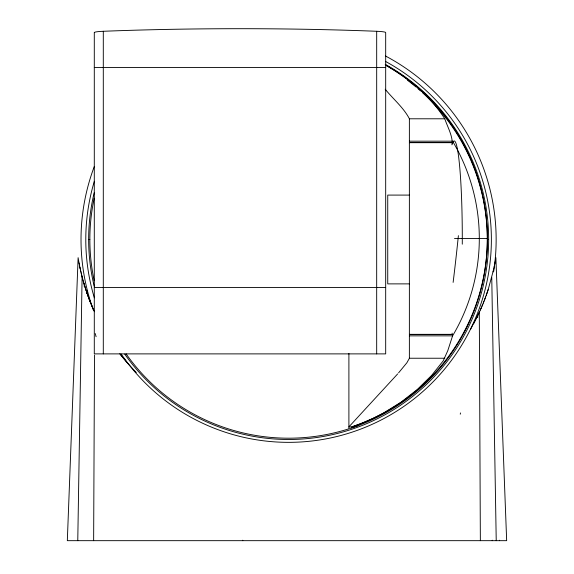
<?xml version="1.0" encoding="UTF-8"?>
<svg xmlns="http://www.w3.org/2000/svg" width="574" height="574" viewBox="0 0 574 574"><rect width="100%" height="100%" fill="white"/><g stroke="black" fill="none" stroke-linecap="round" stroke-linejoin="round"><path stroke-width="0.86" d="M93.641 540.672L94.495 355.119M77.77 540.672L82.096 276.776M84.235 286.483L84.299 284.704L84.859 286.534M452.125 143.873L452.226 142.682L409.377 142.682M495.886 257.683L506.663 540.672L67.323 540.672L78.114 257.683L79.054 263.071M495.448 260.273L495.053 262.483M494.96 263.007L494.774 263.961M494.802 263.825L493.088 271.925M494.458 265.597L494.264 266.551M493.626 269.543L488.216 289.468M488.252 289.346L487.649 291.183M488.044 289.978L487.828 290.652M487.713 290.996L486.874 293.465M487.469 291.714L487.082 292.848M486.953 293.242L485.791 296.507M486.666 294.046L486.221 295.309M485.719 296.708L485.568 297.117M485.446 297.44L484.843 299.061M485.095 298.387L484.8 299.162M484.772 299.248L484.363 300.302M484.442 300.109L484.248 300.597M484.155 300.848L483.66 302.111M483.918 301.45L482.669 304.564M483.552 302.369L483.236 303.172M482.433 305.124L482.777 304.306M482.54 304.873L481.959 306.258M482.318 305.411L481.335 307.736M397.646 373.932L348.899 426.877L351.862 426.877L362.294 423.045L373.157 418.31L383.697 412.936L401.154 402.101L417.384 389.394L431.67 375.367L443.257 360.802L447.828 350.542L452.585 335.855L452.29 334.484L409.377 334.484M481.084 308.31L481.371 307.657M480.833 308.884L481.12 308.224M480.589 309.451L480.876 308.79M480.33 310.025L480.625 309.364M480.366 309.946L479.584 311.689M479.563 311.732L478.508 314.007M478.242 314.588L473.658 323.7M470.709 329.031L479.304 312.299L480.359 540.672M398.564 372.885L406.873 362.782L409.377 358.298L409.377 118.725C403.479 107.496 393.133 99.029 385.204 89.228M358.807 425.37L351.675 427.903M351.489 427.967L351.252 428.046M350.75 428.211L349.767 428.534M94.294 67.495L385.685 67.495M409.377 118.789L444.764 118.789C447.411 126.502 451.925 134.445 452.29 142.539L409.377 142.539M409.377 141.175L452.585 141.175A190.654 190.654 0 0 1 452.585 335.855L409.377 335.855M409.377 195.088L387.737 195.088L387.737 283.879L409.377 283.879M454.5 238.511L487.34 238.511M88.654 239.48L89.867 239.48M487.34 239.48L488.653 239.48M94.294 287.524L385.685 287.524M409.377 334.341L452.226 334.341L452.125 333.15M409.377 358.233L444.764 358.233M385.628 65.163C408.745 78.53 430.285 96.123 444.764 118.789M136.303 372.583L127.78 363.414L119.823 353.749M127.084 362.596L120.282 354.337M94.437 311.732L93.892 310.52M93.921 310.591L90.276 301.938L90.993 303.732M93.375 309.364L93.67 310.025M92.88 308.224L93.167 308.884M92.392 307.09L92.665 307.736M92.421 307.162L90.879 303.445M90.34 302.111L89.157 299.061M90.003 301.257L90.247 301.859M89.845 300.855L90.096 301.493M89.946 301.099L89.307 299.449M88.733 297.928L89.235 299.269M88.977 298.588L89.2 299.162M88.898 298.38L89.07 298.824M88.776 298.035L88.138 296.299M88.669 297.748L87.894 295.624M88.181 296.428L87.722 295.158M87.822 295.423L86.911 292.84L87.334 294.046M87.779 295.309L87.442 294.354M87.047 293.242L87.191 293.637M86.975 293.013L86.645 292.051M86.932 292.898L86.516 291.664M86.545 291.757L85.77 289.425M86.064 290.315L86.215 290.767M85.971 290.035L85.418 288.327M85.626 288.973L84.349 284.855M85.196 287.631L85.339 288.076M85.124 287.395L84.887 286.641M84.414 285.084L84.557 285.558M84.392 285.005L84.062 283.915M84.235 284.482L84.371 284.934M83.969 283.585L84.098 284.037M83.983 283.642L83.158 280.743M83.904 283.369L83.668 282.559M83.517 282.021L82.52 278.404M82.642 278.835L82.764 279.294M82.419 278.003L82.591 278.655M82.469 278.203L82.233 277.307M82.168 277.055L82.283 277.486M82.118 276.862L81.745 275.384M82.025 276.496L81.881 275.936M81.781 275.52L81.558 274.63M81.608 274.838L81.121 272.829M81.214 273.224L80.633 270.706M80.912 271.925L80.704 271.028M80.64 270.727L80.374 269.543M80.439 269.837L80.568 270.426M80.389 269.615L80.159 268.56M80.181 268.654L79.987 267.764M80.116 268.352L79.93 267.462M79.944 267.541L79.363 264.679M79.686 266.286L79.506 265.418M79.198 263.825L79.391 264.844M79.226 263.961L79.04 263.007M491.753 277.342L496.23 540.672M477.697 315.729L477.704 317.487M499.459 540.22L499.459 540.672M492.248 540.22L492.248 540.672M94.308 32.582A14.493 1.399 0 0 1 103.291 31.283A361.921 34.899 0 0 1 376.688 31.283L376.68 353.885M348.899 353.498L348.899 428.814A198.719 198.704 -90 0 1 126.137 353.936M242.745 540.22L242.745 540.672M103.298 31.283L103.298 353.885M94.294 32.582L94.294 353.885L385.685 353.885L385.685 32.582A14.493 1.399 0 0 0 376.688 31.283M422.507 92.658A198.683 198.683 0 0 1 351.862 427.838M407.554 80.303A198.683 198.683 0 0 1 415.971 86.954M417.958 88.633A198.683 198.683 0 0 1 420.577 90.914M94.172 280.65A198.719 198.704 -90 0 1 94.172 198.281M385.197 64.324A200.003 200.003 0 0 1 437.41 373.172A200.003 200.003 0 0 1 124.759 354.108M94.158 286.096A200.003 200.003 0 0 1 94.158 192.864M385.836 65.214A198.683 198.683 0 0 1 351.862 426.877M451.917 144.835A97.3 8.108 90 0 1 462.278 244.187M458.389 235.67A97.3 3.875 -84.1 0 1 453.123 282.386M385.52 61.432A202.794 202.794 0 0 1 439.103 375.453A202.794 202.794 0 0 1 121.258 354.136M94.344 297.841A202.794 202.794 0 0 1 94.344 181.262M385.47 55.994A207.566 207.566 0 0 1 493.654 271.624M93.562 310.62A207.566 207.566 0 0 1 94.315 166.453M86.961 292.281A28.879 3.171 69.4 0 1 86.531 290.996M87.492 292.74A17.407 0.624 71.4 0 1 86.782 290.588M95.234 333.544A198.748 3.573 75.7 0 1 96.088 336.716M460.499 412.936A198.748 1.091 -78.8 0 1 460.248 414.198"/></g></svg>
